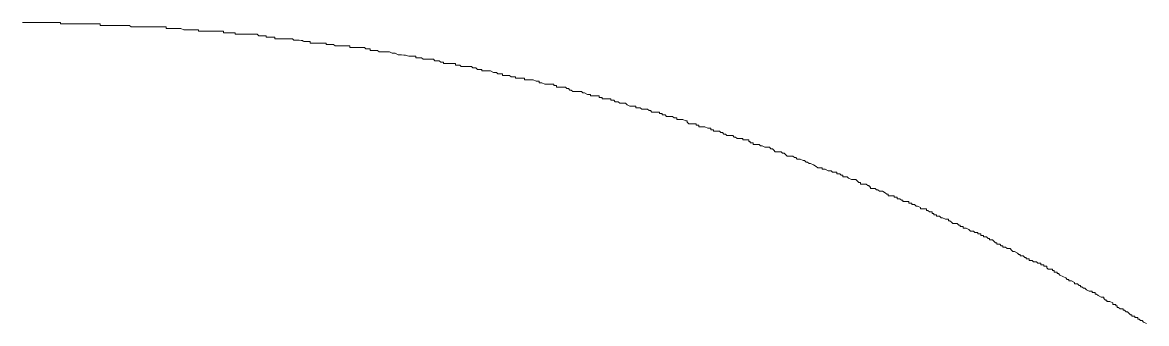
# Model space of a CAD drawing. Header units: millimetres. Extents: x 5194 to 16594, y 329 to 7592.
# Drawn here: x 10333.67 to 10350.9, y 4118.98 to 4123.59 of the extents above; entities that cross this region are included whole.
import ezdxf

# ---------------------------------------------------------------- set-up
doc = ezdxf.new("R2010")
doc.units = ezdxf.units.MM
doc.header["$MEASUREMENT"] = 0
doc.layers.add('PDF_Geometry', color=7, linetype='Continuous', true_color=0x231f20)

msp = doc.modelspace()

# ---------------------------------------------------------------- linework, layer by layer
at = {"layer": 'PDF_Geometry', "color": 0, "lineweight": 9}
for p, q in [((10333.696, 4123.594), (10333.674, 4123.594)), ((10334.258, 4123.594), (10334.236, 4123.594)), ((10334.258, 4123.571), (10334.258, 4123.594)), ((10334.303, 4123.571), (10334.258, 4123.571)), ((10334.866, 4123.571), (10334.821, 4123.571)), ((10334.866, 4123.549), (10334.866, 4123.571)), ((10334.911, 4123.549), (10334.866, 4123.549)), ((10334.933, 4123.549), (10334.911, 4123.549)), ((10335.338, 4123.526), (10335.315, 4123.549)), ((10335.36, 4123.526), (10335.338, 4123.526)), ((10335.855, 4123.526), (10335.833, 4123.526)), ((10335.878, 4123.526), (10335.855, 4123.526)), ((10335.878, 4123.504), (10335.878, 4123.526)), ((10335.9, 4123.504), (10335.878, 4123.504)), ((10335.923, 4123.504), (10335.9, 4123.504)), ((10336.147, 4123.481), (10336.102, 4123.504)), ((10336.17, 4123.481), (10336.147, 4123.481)), ((10336.35, 4123.481), (10336.327, 4123.481)), ((10336.372, 4123.481), (10336.35, 4123.481)), ((10336.372, 4123.459), (10336.372, 4123.481)), ((10336.395, 4123.459), (10336.372, 4123.459)), ((10336.755, 4123.459), (10336.732, 4123.459)), ((10336.755, 4123.436), (10336.755, 4123.459)), ((10336.777, 4123.436), (10336.755, 4123.436)), ((10336.8, 4123.436), (10336.777, 4123.436)), ((10336.845, 4123.436), (10336.8, 4123.436)), ((10336.89, 4123.436), (10336.845, 4123.436)), ((10336.935, 4123.436), (10336.89, 4123.436)), ((10336.935, 4123.414), (10336.935, 4123.436)), ((10336.957, 4123.414), (10336.935, 4123.414)), ((10336.98, 4123.414), (10336.957, 4123.414)), ((10337.159, 4123.414), (10337.137, 4123.414)), ((10337.182, 4123.414), (10337.159, 4123.414)), ((10337.204, 4123.414), (10337.182, 4123.414)), ((10337.249, 4123.414), (10337.204, 4123.414)), ((10337.272, 4123.414), (10337.249, 4123.414)), ((10337.294, 4123.391), (10337.272, 4123.414)), ((10337.317, 4123.391), (10337.294, 4123.391)), ((10337.339, 4123.391), (10337.317, 4123.391)), ((10337.362, 4123.391), (10337.339, 4123.391)), ((10337.407, 4123.391), (10337.362, 4123.391)), ((10337.407, 4123.369), (10337.407, 4123.391)), ((10337.429, 4123.369), (10337.407, 4123.369)), ((10337.452, 4123.369), (10337.429, 4123.369)), ((10337.474, 4123.369), (10337.452, 4123.369)), ((10337.497, 4123.369), (10337.474, 4123.369)), ((10337.519, 4123.369), (10337.497, 4123.369)), ((10337.542, 4123.369), (10337.519, 4123.369)), ((10337.542, 4123.346), (10337.542, 4123.369)), ((10337.587, 4123.346), (10337.542, 4123.346)), ((10337.609, 4123.346), (10337.587, 4123.346)), ((10337.834, 4123.324), (10337.812, 4123.346)), ((10337.857, 4123.324), (10337.834, 4123.324)), ((10338.059, 4123.301), (10338.037, 4123.301)), ((10338.082, 4123.301), (10338.059, 4123.301)), ((10338.082, 4123.279), (10338.082, 4123.301)), ((10338.126, 4123.279), (10338.082, 4123.279)), ((10338.329, 4123.279), (10338.284, 4123.279)), ((10338.329, 4123.256), (10338.329, 4123.279)), ((10338.351, 4123.256), (10338.329, 4123.256)), ((10338.374, 4123.256), (10338.351, 4123.256)), ((10338.396, 4123.256), (10338.374, 4123.256)), ((10338.419, 4123.256), (10338.396, 4123.256)), ((10338.441, 4123.256), (10338.419, 4123.256)), ((10338.464, 4123.234), (10338.441, 4123.256)), ((10338.509, 4123.234), (10338.464, 4123.234)), ((10338.531, 4123.234), (10338.509, 4123.234)), ((10338.554, 4123.234), (10338.531, 4123.234)), ((10338.576, 4123.234), (10338.554, 4123.234)), ((10338.599, 4123.234), (10338.576, 4123.234)), ((10338.621, 4123.234), (10338.599, 4123.234)), ((10338.644, 4123.234), (10338.621, 4123.234)), ((10338.689, 4123.234), (10338.644, 4123.234)), ((10338.689, 4123.211), (10338.689, 4123.234)), ((10338.734, 4123.211), (10338.689, 4123.211)), ((10338.756, 4123.211), (10338.734, 4123.211)), ((10338.779, 4123.211), (10338.756, 4123.211)), ((10338.824, 4123.211), (10338.779, 4123.211)), ((10338.869, 4123.211), (10338.824, 4123.211)), ((10338.891, 4123.211), (10338.869, 4123.211)), ((10338.914, 4123.211), (10338.891, 4123.211)), ((10338.936, 4123.189), (10338.914, 4123.211)), ((10338.959, 4123.189), (10338.936, 4123.189)), ((10338.981, 4123.189), (10338.959, 4123.189)), ((10339.004, 4123.189), (10338.981, 4123.189)), ((10339.004, 4123.167), (10339.004, 4123.189)), ((10339.049, 4123.167), (10339.004, 4123.167)), ((10339.094, 4123.167), (10339.049, 4123.167)), ((10339.116, 4123.167), (10339.094, 4123.167)), ((10339.138, 4123.144), (10339.116, 4123.167)), ((10339.161, 4123.144), (10339.138, 4123.144)), ((10339.183, 4123.144), (10339.161, 4123.144)), ((10339.206, 4123.144), (10339.183, 4123.144)), ((10339.251, 4123.144), (10339.206, 4123.144)), ((10339.273, 4123.144), (10339.251, 4123.144)), ((10339.296, 4123.144), (10339.273, 4123.144)), ((10339.341, 4123.122), (10339.296, 4123.144)), ((10339.363, 4123.122), (10339.341, 4123.122)), ((10339.386, 4123.122), (10339.363, 4123.122)), ((10339.431, 4123.099), (10339.386, 4123.122)), ((10339.678, 4123.077), (10339.656, 4123.077)), ((10339.701, 4123.077), (10339.678, 4123.077)), ((10339.701, 4123.054), (10339.701, 4123.077)), ((10339.723, 4123.054), (10339.701, 4123.054)), ((10339.746, 4123.054), (10339.723, 4123.054)), ((10339.791, 4123.054), (10339.746, 4123.054)), ((10339.813, 4123.032), (10339.791, 4123.054)), ((10339.836, 4123.032), (10339.813, 4123.032)), ((10339.881, 4123.032), (10339.836, 4123.032)), ((10339.903, 4123.032), (10339.881, 4123.032)), ((10339.926, 4123.032), (10339.903, 4123.032)), ((10339.971, 4123.032), (10339.926, 4123.032)), ((10339.993, 4123.009), (10339.971, 4123.032)), ((10340.016, 4123.009), (10339.993, 4123.009)), ((10340.038, 4123.009), (10340.016, 4123.009)), ((10340.061, 4123.009), (10340.038, 4123.009)), ((10340.083, 4122.987), (10340.061, 4123.009)), ((10340.106, 4122.987), (10340.083, 4122.987)), ((10340.128, 4122.987), (10340.106, 4122.987)), ((10340.128, 4122.964), (10340.128, 4122.987)), ((10340.173, 4122.964), (10340.128, 4122.964)), ((10340.195, 4122.964), (10340.173, 4122.964)), ((10340.218, 4122.964), (10340.195, 4122.964)), ((10340.24, 4122.964), (10340.218, 4122.964)), ((10340.263, 4122.964), (10340.24, 4122.964)), ((10340.308, 4122.964), (10340.263, 4122.964)), ((10340.308, 4122.942), (10340.308, 4122.964)), ((10340.353, 4122.942), (10340.308, 4122.942)), ((10340.375, 4122.942), (10340.353, 4122.942)), ((10340.398, 4122.919), (10340.375, 4122.942)), ((10340.42, 4122.919), (10340.398, 4122.919)), ((10340.443, 4122.919), (10340.42, 4122.919)), ((10340.465, 4122.919), (10340.443, 4122.919)), ((10340.488, 4122.919), (10340.465, 4122.919)), ((10340.533, 4122.919), (10340.488, 4122.919)), ((10340.555, 4122.919), (10340.533, 4122.919)), ((10340.578, 4122.897), (10340.555, 4122.919)), ((10340.623, 4122.897), (10340.578, 4122.897)), ((10340.645, 4122.874), (10340.623, 4122.897)), ((10340.668, 4122.874), (10340.645, 4122.874)), ((10340.713, 4122.874), (10340.668, 4122.874)), ((10340.713, 4122.852), (10340.713, 4122.874)), ((10340.758, 4122.852), (10340.713, 4122.852)), ((10340.78, 4122.852), (10340.758, 4122.852)), ((10340.803, 4122.852), (10340.78, 4122.852)), ((10340.825, 4122.852), (10340.803, 4122.852)), ((10340.848, 4122.852), (10340.825, 4122.852)), ((10340.893, 4122.829), (10340.848, 4122.852)), ((10340.915, 4122.829), (10340.893, 4122.829)), ((10340.938, 4122.829), (10340.915, 4122.829)), ((10340.96, 4122.807), (10340.938, 4122.829)), ((10340.983, 4122.807), (10340.96, 4122.807)), ((10341.005, 4122.807), (10340.983, 4122.807)), ((10341.028, 4122.807), (10341.005, 4122.807)), ((10341.028, 4122.784), (10341.028, 4122.807)), ((10341.05, 4122.784), (10341.028, 4122.784)), ((10341.073, 4122.784), (10341.05, 4122.784)), ((10341.095, 4122.784), (10341.073, 4122.784)), ((10341.118, 4122.784), (10341.095, 4122.784)), ((10341.14, 4122.784), (10341.118, 4122.784)), ((10341.163, 4122.762), (10341.14, 4122.784)), ((10341.185, 4122.762), (10341.163, 4122.762)), ((10341.23, 4122.762), (10341.185, 4122.762)), ((10341.23, 4122.739), (10341.23, 4122.762)), ((10341.252, 4122.739), (10341.23, 4122.739)), ((10341.275, 4122.739), (10341.252, 4122.739)), ((10341.297, 4122.739), (10341.275, 4122.739)), ((10341.32, 4122.739), (10341.297, 4122.739)), ((10341.342, 4122.739), (10341.32, 4122.739)), ((10341.365, 4122.739), (10341.342, 4122.739)), ((10341.365, 4122.717), (10341.365, 4122.739)), ((10341.41, 4122.717), (10341.365, 4122.717)), ((10341.455, 4122.717), (10341.41, 4122.717)), ((10341.477, 4122.717), (10341.455, 4122.717)), ((10341.5, 4122.717), (10341.477, 4122.717)), ((10341.545, 4122.694), (10341.5, 4122.717)), ((10341.59, 4122.694), (10341.545, 4122.694)), ((10341.59, 4122.672), (10341.59, 4122.694)), ((10341.635, 4122.672), (10341.59, 4122.672)), ((10341.68, 4122.649), (10341.635, 4122.672)), ((10341.702, 4122.649), (10341.68, 4122.649)), ((10341.725, 4122.649), (10341.702, 4122.649)), ((10341.747, 4122.649), (10341.725, 4122.649)), ((10341.77, 4122.649), (10341.747, 4122.649)), ((10341.815, 4122.649), (10341.77, 4122.649)), ((10341.815, 4122.627), (10341.815, 4122.649)), ((10341.837, 4122.627), (10341.815, 4122.627)), ((10341.86, 4122.627), (10341.837, 4122.627)), ((10341.86, 4122.604), (10341.86, 4122.627)), ((10341.905, 4122.604), (10341.86, 4122.604)), ((10341.927, 4122.604), (10341.905, 4122.604)), ((10341.95, 4122.604), (10341.927, 4122.604)), ((10341.995, 4122.604), (10341.95, 4122.604)), ((10342.017, 4122.582), (10341.995, 4122.604)), ((10342.04, 4122.582), (10342.017, 4122.582)), ((10342.062, 4122.559), (10342.04, 4122.582)), ((10342.085, 4122.559), (10342.062, 4122.559)), ((10342.107, 4122.537), (10342.085, 4122.559)), ((10342.152, 4122.537), (10342.107, 4122.537)), ((10342.175, 4122.537), (10342.152, 4122.537)), ((10342.197, 4122.537), (10342.175, 4122.537)), ((10342.22, 4122.537), (10342.197, 4122.537)), ((10342.242, 4122.537), (10342.22, 4122.537)), ((10342.264, 4122.514), (10342.242, 4122.537)), ((10342.287, 4122.514), (10342.264, 4122.514)), ((10342.332, 4122.492), (10342.287, 4122.514)), ((10342.377, 4122.492), (10342.332, 4122.492)), ((10342.377, 4122.469), (10342.377, 4122.492)), ((10342.399, 4122.469), (10342.377, 4122.469)), ((10342.422, 4122.469), (10342.399, 4122.469)), ((10342.444, 4122.469), (10342.422, 4122.469)), ((10342.467, 4122.469), (10342.444, 4122.469)), ((10342.512, 4122.469), (10342.467, 4122.469)), ((10342.512, 4122.447), (10342.512, 4122.469)), ((10342.557, 4122.447), (10342.512, 4122.447)), ((10342.557, 4122.424), (10342.557, 4122.447)), ((10342.579, 4122.424), (10342.557, 4122.424)), ((10342.602, 4122.424), (10342.579, 4122.424)), ((10342.624, 4122.424), (10342.602, 4122.424)), ((10342.647, 4122.424), (10342.624, 4122.424)), ((10342.692, 4122.424), (10342.647, 4122.424)), ((10342.692, 4122.402), (10342.692, 4122.424)), ((10342.737, 4122.402), (10342.692, 4122.402)), ((10342.759, 4122.379), (10342.737, 4122.402)), ((10342.782, 4122.379), (10342.759, 4122.379)), ((10342.804, 4122.379), (10342.782, 4122.379)), ((10342.827, 4122.357), (10342.804, 4122.379)), ((10342.849, 4122.357), (10342.827, 4122.357)), ((10342.872, 4122.357), (10342.849, 4122.357)), ((10342.917, 4122.357), (10342.872, 4122.357)), ((10342.939, 4122.334), (10342.917, 4122.357)), ((10342.984, 4122.312), (10342.939, 4122.334)), ((10343.007, 4122.312), (10342.984, 4122.312)), ((10343.029, 4122.312), (10343.007, 4122.312)), ((10343.074, 4122.312), (10343.029, 4122.312)), ((10343.074, 4122.289), (10343.074, 4122.312)), ((10343.119, 4122.289), (10343.074, 4122.289)), ((10343.142, 4122.289), (10343.119, 4122.289)), ((10343.164, 4122.267), (10343.142, 4122.289)), ((10343.187, 4122.267), (10343.164, 4122.267)), ((10343.209, 4122.267), (10343.187, 4122.267)), ((10343.254, 4122.267), (10343.209, 4122.267)), ((10343.277, 4122.244), (10343.254, 4122.267)), ((10343.299, 4122.244), (10343.277, 4122.244)), ((10343.321, 4122.222), (10343.299, 4122.244)), ((10343.344, 4122.222), (10343.321, 4122.222)), ((10343.389, 4122.222), (10343.344, 4122.222)), ((10343.434, 4122.222), (10343.389, 4122.222)), ((10343.434, 4122.199), (10343.434, 4122.222)), ((10343.456, 4122.199), (10343.434, 4122.199)), ((10343.479, 4122.199), (10343.456, 4122.199)), ((10343.479, 4122.177), (10343.479, 4122.199)), ((10343.501, 4122.177), (10343.479, 4122.177)), ((10343.524, 4122.177), (10343.501, 4122.177)), ((10343.546, 4122.154), (10343.524, 4122.177)), ((10343.569, 4122.154), (10343.546, 4122.154)), ((10343.614, 4122.154), (10343.569, 4122.154)), ((10343.636, 4122.154), (10343.614, 4122.154)), ((10343.659, 4122.132), (10343.636, 4122.154)), ((10343.681, 4122.132), (10343.659, 4122.132)), ((10343.704, 4122.132), (10343.681, 4122.132)), ((10343.704, 4122.11), (10343.704, 4122.132)), ((10343.726, 4122.11), (10343.704, 4122.11)), ((10343.749, 4122.11), (10343.726, 4122.11)), ((10343.794, 4122.11), (10343.749, 4122.11)), ((10343.839, 4122.087), (10343.794, 4122.11)), ((10343.861, 4122.087), (10343.839, 4122.087)), ((10343.861, 4122.065), (10343.861, 4122.087)), ((10343.884, 4122.042), (10343.861, 4122.065)), ((10343.906, 4122.042), (10343.884, 4122.042)), ((10343.951, 4122.042), (10343.906, 4122.042)), ((10343.996, 4122.042), (10343.951, 4122.042)), ((10343.996, 4122.02), (10343.996, 4122.042)), ((10344.019, 4122.02), (10343.996, 4122.02)), ((10344.041, 4122.02), (10344.019, 4122.02)), ((10344.041, 4121.997), (10344.041, 4122.02)), ((10344.086, 4121.997), (10344.041, 4121.997)), ((10344.109, 4121.997), (10344.086, 4121.997)), ((10344.131, 4121.997), (10344.109, 4121.997)), ((10344.176, 4121.975), (10344.131, 4121.997)), ((10344.221, 4121.975), (10344.176, 4121.975)), ((10344.221, 4121.952), (10344.221, 4121.975)), ((10344.244, 4121.952), (10344.221, 4121.952)), ((10344.266, 4121.952), (10344.244, 4121.952)), ((10344.266, 4121.93), (10344.266, 4121.952)), ((10344.289, 4121.93), (10344.266, 4121.93)), ((10344.311, 4121.93), (10344.289, 4121.93)), ((10344.356, 4121.93), (10344.311, 4121.93)), ((10344.378, 4121.907), (10344.356, 4121.93)), ((10344.401, 4121.907), (10344.378, 4121.907)), ((10344.423, 4121.885), (10344.401, 4121.907)), ((10344.446, 4121.885), (10344.423, 4121.885)), ((10344.468, 4121.862), (10344.446, 4121.885)), ((10344.491, 4121.862), (10344.468, 4121.862)), ((10344.536, 4121.862), (10344.491, 4121.862)), ((10344.558, 4121.862), (10344.536, 4121.862)), ((10344.581, 4121.84), (10344.558, 4121.862)), ((10344.603, 4121.84), (10344.581, 4121.84)), ((10344.626, 4121.817), (10344.603, 4121.84)), ((10344.648, 4121.817), (10344.626, 4121.817)), ((10344.671, 4121.817), (10344.648, 4121.817)), ((10344.716, 4121.817), (10344.671, 4121.817)), ((10344.716, 4121.795), (10344.716, 4121.817)), ((10344.738, 4121.795), (10344.716, 4121.795)), ((10344.761, 4121.795), (10344.738, 4121.795)), ((10344.783, 4121.795), (10344.761, 4121.795)), ((10344.806, 4121.795), (10344.783, 4121.795)), ((10344.806, 4121.772), (10344.806, 4121.795)), ((10344.828, 4121.772), (10344.806, 4121.772)), ((10344.828, 4121.75), (10344.828, 4121.772)), ((10344.873, 4121.75), (10344.828, 4121.75)), ((10344.873, 4121.727), (10344.873, 4121.75)), ((10344.918, 4121.727), (10344.873, 4121.727)), ((10344.963, 4121.727), (10344.918, 4121.727)), ((10344.986, 4121.705), (10344.963, 4121.727)), ((10345.008, 4121.705), (10344.986, 4121.705)), ((10345.053, 4121.682), (10345.008, 4121.705)), ((10345.098, 4121.682), (10345.053, 4121.682)), ((10345.121, 4121.682), (10345.098, 4121.682)), ((10345.143, 4121.66), (10345.121, 4121.682)), ((10345.166, 4121.66), (10345.143, 4121.66)), ((10345.188, 4121.637), (10345.166, 4121.66)), ((10345.211, 4121.615), (10345.188, 4121.637)), ((10345.233, 4121.615), (10345.211, 4121.615)), ((10345.278, 4121.615), (10345.233, 4121.615)), ((10345.301, 4121.615), (10345.278, 4121.615)), ((10345.323, 4121.592), (10345.301, 4121.615)), ((10345.346, 4121.592), (10345.323, 4121.592)), ((10345.368, 4121.57), (10345.346, 4121.592)), ((10345.391, 4121.547), (10345.368, 4121.57)), ((10345.413, 4121.547), (10345.391, 4121.547)), ((10345.458, 4121.547), (10345.413, 4121.547)), ((10345.48, 4121.547), (10345.458, 4121.547)), ((10345.503, 4121.525), (10345.48, 4121.547)), ((10345.525, 4121.525), (10345.503, 4121.525)), ((10345.548, 4121.502), (10345.525, 4121.525)), ((10345.57, 4121.502), (10345.548, 4121.502)), ((10345.593, 4121.502), (10345.57, 4121.502)), ((10345.638, 4121.48), (10345.593, 4121.502)), ((10345.66, 4121.48), (10345.638, 4121.48)), ((10345.683, 4121.457), (10345.66, 4121.48)), ((10345.705, 4121.457), (10345.683, 4121.457)), ((10345.728, 4121.435), (10345.705, 4121.457)), ((10345.75, 4121.435), (10345.728, 4121.435)), ((10345.795, 4121.412), (10345.75, 4121.435)), ((10345.84, 4121.39), (10345.795, 4121.412)), ((10345.863, 4121.367), (10345.84, 4121.39)), ((10345.885, 4121.367), (10345.863, 4121.367)), ((10345.908, 4121.367), (10345.885, 4121.367)), ((10345.93, 4121.367), (10345.908, 4121.367)), ((10345.93, 4121.345), (10345.93, 4121.367)), ((10345.975, 4121.345), (10345.93, 4121.345)), ((10346.02, 4121.322), (10345.975, 4121.345)), ((10346.043, 4121.322), (10346.02, 4121.322)), ((10346.065, 4121.322), (10346.043, 4121.322)), ((10346.088, 4121.3), (10346.065, 4121.322)), ((10346.11, 4121.3), (10346.088, 4121.3)), ((10346.155, 4121.3), (10346.11, 4121.3)), ((10346.155, 4121.277), (10346.155, 4121.3)), ((10346.2, 4121.277), (10346.155, 4121.277)), ((10346.223, 4121.255), (10346.2, 4121.277)), ((10346.245, 4121.255), (10346.223, 4121.255)), ((10346.245, 4121.232), (10346.245, 4121.255)), ((10346.268, 4121.232), (10346.245, 4121.232)), ((10346.29, 4121.232), (10346.268, 4121.232)), ((10346.313, 4121.232), (10346.29, 4121.232)), ((10346.335, 4121.21), (10346.313, 4121.232)), ((10346.38, 4121.187), (10346.335, 4121.21)), ((10346.403, 4121.187), (10346.38, 4121.187)), ((10346.425, 4121.187), (10346.403, 4121.187)), ((10346.447, 4121.187), (10346.425, 4121.187)), ((10346.47, 4121.165), (10346.447, 4121.187)), ((10346.492, 4121.142), (10346.47, 4121.165)), ((10346.515, 4121.142), (10346.492, 4121.142)), ((10346.515, 4121.12), (10346.515, 4121.142)), ((10346.56, 4121.12), (10346.515, 4121.12)), ((10346.605, 4121.12), (10346.56, 4121.12)), ((10346.627, 4121.097), (10346.605, 4121.12)), ((10346.65, 4121.097), (10346.627, 4121.097)), ((10346.65, 4121.075), (10346.65, 4121.097)), ((10346.672, 4121.075), (10346.65, 4121.075)), ((10346.672, 4121.053), (10346.672, 4121.075)), ((10346.717, 4121.053), (10346.672, 4121.053)), ((10346.74, 4121.053), (10346.717, 4121.053)), ((10346.762, 4121.03), (10346.74, 4121.053)), ((10346.785, 4121.03), (10346.762, 4121.03)), ((10346.807, 4121.008), (10346.785, 4121.03)), ((10346.83, 4121.008), (10346.807, 4121.008)), ((10346.852, 4121.008), (10346.83, 4121.008)), ((10346.897, 4120.985), (10346.852, 4121.008)), ((10346.92, 4120.963), (10346.897, 4120.985)), ((10346.942, 4120.963), (10346.92, 4120.963)), ((10346.942, 4120.94), (10346.942, 4120.963)), ((10346.965, 4120.94), (10346.942, 4120.94)), ((10346.987, 4120.94), (10346.965, 4120.94)), ((10347.01, 4120.94), (10346.987, 4120.94)), ((10347.032, 4120.94), (10347.01, 4120.94)), ((10347.032, 4120.918), (10347.032, 4120.94)), ((10347.077, 4120.918), (10347.032, 4120.918)), ((10347.077, 4120.895), (10347.077, 4120.918)), ((10347.1, 4120.895), (10347.077, 4120.895)), ((10347.122, 4120.895), (10347.1, 4120.895)), ((10347.145, 4120.873), (10347.122, 4120.895)), ((10347.167, 4120.873), (10347.145, 4120.873)), ((10347.167, 4120.85), (10347.167, 4120.873)), ((10347.19, 4120.85), (10347.167, 4120.85)), ((10347.212, 4120.85), (10347.19, 4120.85)), ((10347.257, 4120.85), (10347.212, 4120.85)), ((10347.257, 4120.828), (10347.257, 4120.85)), ((10347.302, 4120.828), (10347.257, 4120.828)), ((10347.302, 4120.805), (10347.302, 4120.828)), ((10347.325, 4120.805), (10347.302, 4120.805)), ((10347.347, 4120.805), (10347.325, 4120.805)), ((10347.37, 4120.783), (10347.347, 4120.805)), ((10347.392, 4120.783), (10347.37, 4120.783)), ((10347.437, 4120.76), (10347.392, 4120.783)), ((10347.437, 4120.738), (10347.437, 4120.76)), ((10347.482, 4120.738), (10347.437, 4120.738)), ((10347.527, 4120.738), (10347.482, 4120.738)), ((10347.527, 4120.715), (10347.527, 4120.738)), ((10347.549, 4120.715), (10347.527, 4120.715)), ((10347.572, 4120.693), (10347.549, 4120.715)), ((10347.594, 4120.693), (10347.572, 4120.693)), ((10347.617, 4120.693), (10347.594, 4120.693)), ((10347.617, 4120.67), (10347.617, 4120.693)), ((10347.639, 4120.67), (10347.617, 4120.67)), ((10347.639, 4120.648), (10347.639, 4120.67)), ((10347.662, 4120.648), (10347.639, 4120.648)), ((10347.684, 4120.648), (10347.662, 4120.648)), ((10347.684, 4120.625), (10347.684, 4120.648)), ((10347.707, 4120.625), (10347.684, 4120.625)), ((10347.729, 4120.625), (10347.707, 4120.625)), ((10347.752, 4120.603), (10347.729, 4120.625)), ((10347.774, 4120.603), (10347.752, 4120.603)), ((10347.819, 4120.58), (10347.774, 4120.603)), ((10347.842, 4120.58), (10347.819, 4120.58)), ((10347.864, 4120.58), (10347.842, 4120.58)), ((10347.864, 4120.558), (10347.864, 4120.58)), ((10347.887, 4120.558), (10347.864, 4120.558)), ((10347.909, 4120.535), (10347.887, 4120.558)), ((10347.932, 4120.513), (10347.909, 4120.535)), ((10347.954, 4120.513), (10347.932, 4120.513)), ((10347.999, 4120.513), (10347.954, 4120.513)), ((10348.022, 4120.49), (10347.999, 4120.513)), ((10348.044, 4120.49), (10348.022, 4120.49)), ((10348.044, 4120.468), (10348.044, 4120.49)), ((10348.089, 4120.468), (10348.044, 4120.468)), ((10348.089, 4120.445), (10348.089, 4120.468)), ((10348.112, 4120.445), (10348.089, 4120.445)), ((10348.134, 4120.445), (10348.112, 4120.445)), ((10348.179, 4120.423), (10348.134, 4120.445)), ((10348.202, 4120.4), (10348.179, 4120.423)), ((10348.224, 4120.4), (10348.202, 4120.4)), ((10348.247, 4120.4), (10348.224, 4120.4)), ((10348.269, 4120.378), (10348.247, 4120.4)), ((10348.292, 4120.378), (10348.269, 4120.378)), ((10348.314, 4120.378), (10348.292, 4120.378)), ((10348.314, 4120.355), (10348.314, 4120.378)), ((10348.359, 4120.355), (10348.314, 4120.355)), ((10348.359, 4120.333), (10348.359, 4120.355)), ((10348.404, 4120.333), (10348.359, 4120.333)), ((10348.404, 4120.31), (10348.404, 4120.333)), ((10348.449, 4120.31), (10348.404, 4120.31)), ((10348.472, 4120.288), (10348.449, 4120.31)), ((10348.494, 4120.288), (10348.472, 4120.288)), ((10348.494, 4120.265), (10348.494, 4120.288)), ((10348.539, 4120.265), (10348.494, 4120.265)), ((10348.561, 4120.243), (10348.539, 4120.265)), ((10348.584, 4120.22), (10348.561, 4120.243)), ((10348.606, 4120.22), (10348.584, 4120.22)), ((10348.606, 4120.198), (10348.606, 4120.22)), ((10348.629, 4120.198), (10348.606, 4120.198)), ((10348.651, 4120.198), (10348.629, 4120.198)), ((10348.674, 4120.175), (10348.651, 4120.198)), ((10348.696, 4120.175), (10348.674, 4120.175)), ((10348.696, 4120.153), (10348.696, 4120.175)), ((10348.741, 4120.153), (10348.696, 4120.153)), ((10348.764, 4120.13), (10348.741, 4120.153)), ((10348.786, 4120.13), (10348.764, 4120.13)), ((10348.809, 4120.13), (10348.786, 4120.13)), ((10348.831, 4120.108), (10348.809, 4120.13)), ((10348.854, 4120.085), (10348.831, 4120.108)), ((10348.876, 4120.085), (10348.854, 4120.085)), ((10348.921, 4120.063), (10348.876, 4120.085)), ((10348.944, 4120.041), (10348.921, 4120.063)), ((10348.966, 4120.041), (10348.944, 4120.041)), ((10348.966, 4120.018), (10348.966, 4120.041)), ((10348.989, 4120.018), (10348.966, 4120.018)), ((10349.011, 4120.018), (10348.989, 4120.018)), ((10349.034, 4119.996), (10349.011, 4120.018)), ((10349.056, 4119.996), (10349.034, 4119.996)), ((10349.056, 4119.973), (10349.056, 4119.996)), ((10349.101, 4119.973), (10349.056, 4119.973)), ((10349.101, 4119.951), (10349.101, 4119.973)), ((10349.124, 4119.951), (10349.101, 4119.951)), ((10349.146, 4119.951), (10349.124, 4119.951)), ((10349.169, 4119.928), (10349.146, 4119.951)), ((10349.191, 4119.928), (10349.169, 4119.928)), ((10349.214, 4119.928), (10349.191, 4119.928)), ((10349.236, 4119.906), (10349.214, 4119.928)), ((10349.281, 4119.906), (10349.236, 4119.906)), ((10349.281, 4119.883), (10349.281, 4119.906)), ((10349.304, 4119.883), (10349.281, 4119.883)), ((10349.326, 4119.883), (10349.304, 4119.883)), ((10349.326, 4119.861), (10349.326, 4119.883)), ((10349.349, 4119.861), (10349.326, 4119.861)), ((10349.371, 4119.861), (10349.349, 4119.861)), ((10349.371, 4119.838), (10349.371, 4119.861)), ((10349.394, 4119.816), (10349.371, 4119.838)), ((10349.416, 4119.816), (10349.394, 4119.816)), ((10349.461, 4119.816), (10349.416, 4119.816)), ((10349.461, 4119.793), (10349.461, 4119.816)), ((10349.484, 4119.793), (10349.461, 4119.793)), ((10349.484, 4119.771), (10349.484, 4119.793)), ((10349.506, 4119.771), (10349.484, 4119.771)), ((10349.529, 4119.771), (10349.506, 4119.771)), ((10349.529, 4119.748), (10349.529, 4119.771)), ((10349.551, 4119.748), (10349.529, 4119.748)), ((10349.574, 4119.726), (10349.551, 4119.748)), ((10349.618, 4119.703), (10349.574, 4119.726)), ((10349.663, 4119.681), (10349.618, 4119.703)), ((10349.686, 4119.658), (10349.663, 4119.681)), ((10349.708, 4119.658), (10349.686, 4119.658)), ((10349.708, 4119.636), (10349.708, 4119.658)), ((10349.731, 4119.636), (10349.708, 4119.636)), ((10349.753, 4119.636), (10349.731, 4119.636)), ((10349.798, 4119.613), (10349.753, 4119.636)), ((10349.798, 4119.591), (10349.798, 4119.613)), ((10349.843, 4119.591), (10349.798, 4119.591)), ((10349.866, 4119.568), (10349.843, 4119.591)), ((10349.888, 4119.568), (10349.866, 4119.568)), ((10349.888, 4119.546), (10349.888, 4119.568)), ((10349.911, 4119.546), (10349.888, 4119.546)), ((10349.933, 4119.523), (10349.911, 4119.546)), ((10349.956, 4119.523), (10349.933, 4119.523)), ((10349.978, 4119.501), (10349.956, 4119.523)), ((10350.023, 4119.478), (10349.978, 4119.501)), ((10350.046, 4119.478), (10350.023, 4119.478)), ((10350.068, 4119.478), (10350.046, 4119.478)), ((10350.068, 4119.456), (10350.068, 4119.478)), ((10350.091, 4119.456), (10350.068, 4119.456)), ((10350.113, 4119.456), (10350.091, 4119.456)), ((10350.113, 4119.433), (10350.113, 4119.456)), ((10350.136, 4119.433), (10350.113, 4119.433)), ((10350.158, 4119.411), (10350.136, 4119.433)), ((10350.203, 4119.388), (10350.158, 4119.411)), ((10350.226, 4119.388), (10350.203, 4119.388)), ((10350.248, 4119.388), (10350.226, 4119.388)), ((10350.248, 4119.366), (10350.248, 4119.388)), ((10350.271, 4119.343), (10350.248, 4119.366)), ((10350.293, 4119.343), (10350.271, 4119.343)), ((10350.293, 4119.321), (10350.293, 4119.343)), ((10350.316, 4119.321), (10350.293, 4119.321)), ((10350.338, 4119.321), (10350.316, 4119.321)), ((10350.383, 4119.298), (10350.338, 4119.321)), ((10350.383, 4119.276), (10350.383, 4119.298)), ((10350.406, 4119.276), (10350.383, 4119.276)), ((10350.428, 4119.276), (10350.406, 4119.276)), ((10350.428, 4119.253), (10350.428, 4119.276)), ((10350.451, 4119.253), (10350.428, 4119.253)), ((10350.451, 4119.231), (10350.451, 4119.253)), ((10350.473, 4119.231), (10350.451, 4119.231)), ((10350.496, 4119.208), (10350.473, 4119.231)), ((10350.541, 4119.208), (10350.496, 4119.208)), ((10350.541, 4119.186), (10350.541, 4119.208)), ((10350.563, 4119.186), (10350.541, 4119.186)), ((10350.586, 4119.163), (10350.563, 4119.186)), ((10350.608, 4119.163), (10350.586, 4119.163)), ((10350.63, 4119.141), (10350.608, 4119.163)), ((10350.653, 4119.118), (10350.63, 4119.141)), ((10350.675, 4119.118), (10350.653, 4119.118)), ((10350.675, 4119.096), (10350.675, 4119.118)), ((10350.72, 4119.096), (10350.675, 4119.096)), ((10350.72, 4119.073), (10350.72, 4119.096)), ((10350.765, 4119.073), (10350.72, 4119.073)), ((10350.765, 4119.051), (10350.765, 4119.073)), ((10350.788, 4119.051), (10350.765, 4119.051)), ((10350.81, 4119.028), (10350.788, 4119.051)), ((10350.833, 4119.028), (10350.81, 4119.028)), ((10350.855, 4119.006), (10350.833, 4119.028)), ((10350.9, 4118.984), (10350.855, 4119.006))]:
    msp.add_line(p, q, dxfattribs=at)
for points in [[(10334.236, 4123.594), (10334.056, 4123.594), (10333.876, 4123.594), (10333.696, 4123.594)], [(10334.821, 4123.571), (10334.641, 4123.571), (10334.483, 4123.571), (10334.303, 4123.571)], [(10335.315, 4123.549), (10335.18, 4123.549), (10335.068, 4123.549), (10334.933, 4123.549)], [(10335.833, 4123.526), (10335.675, 4123.526), (10335.518, 4123.526), (10335.36, 4123.526)], [(10336.102, 4123.504), (10336.035, 4123.504), (10335.99, 4123.504), (10335.923, 4123.504)], [(10336.327, 4123.481), (10336.282, 4123.481), (10336.215, 4123.481), (10336.17, 4123.481)], [(10336.732, 4123.459), (10336.62, 4123.459), (10336.507, 4123.459), (10336.395, 4123.459)], [(10337.137, 4123.414), (10337.092, 4123.414), (10337.025, 4123.414), (10336.98, 4123.414)], [(10337.812, 4123.346), (10337.744, 4123.346), (10337.677, 4123.346), (10337.609, 4123.346)], [(10338.037, 4123.301), (10337.924, 4123.301), (10338.037, 4123.324), (10337.857, 4123.324)], [(10338.284, 4123.279), (10338.239, 4123.279), (10338.171, 4123.279), (10338.126, 4123.279)], [(10339.656, 4123.077), (10339.543, 4123.077), (10339.588, 4123.099), (10339.431, 4123.099)]]:
    msp.add_open_spline(points, degree=3, dxfattribs=at)

doc.saveas('drawing.dxf')
